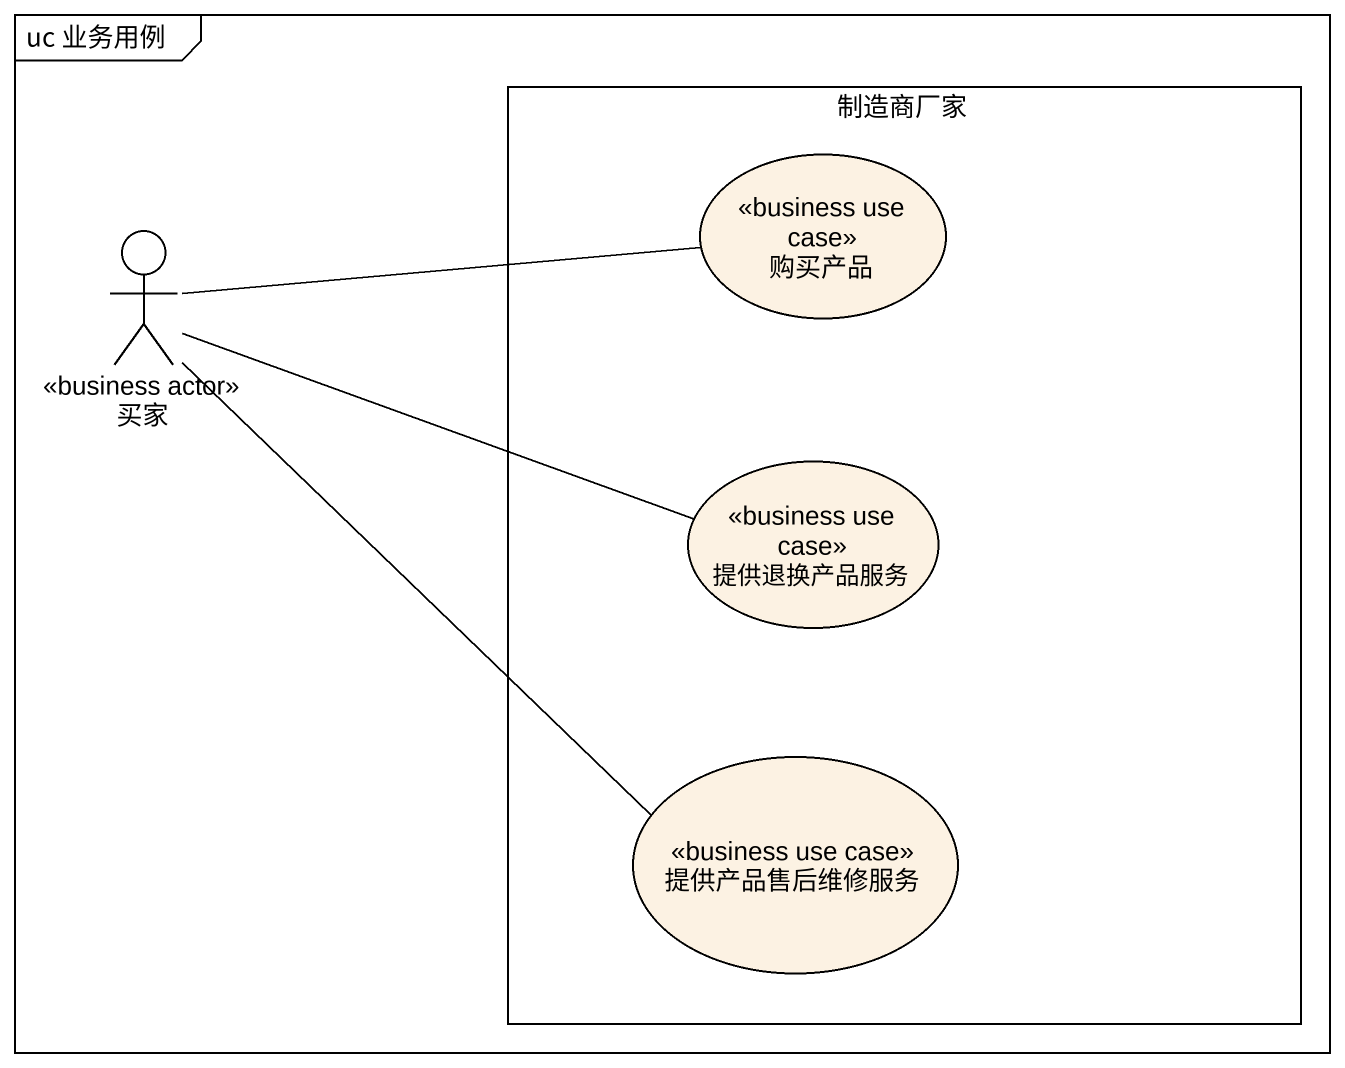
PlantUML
@startuml
mainframe uc 业务用例
rectangle 制造商厂家 {
  usecase 购买产品 <<business use case>>
  usecase 提供退换产品服务 <<business use case>>
  usecase 提供产品售后维修服务 <<business use case>>
}
actor 买家 <<business actor>>
买家 -right- 购买产品
买家 -right- 提供退换产品服务
买家 -- 提供产品售后维修服务
@enduml
